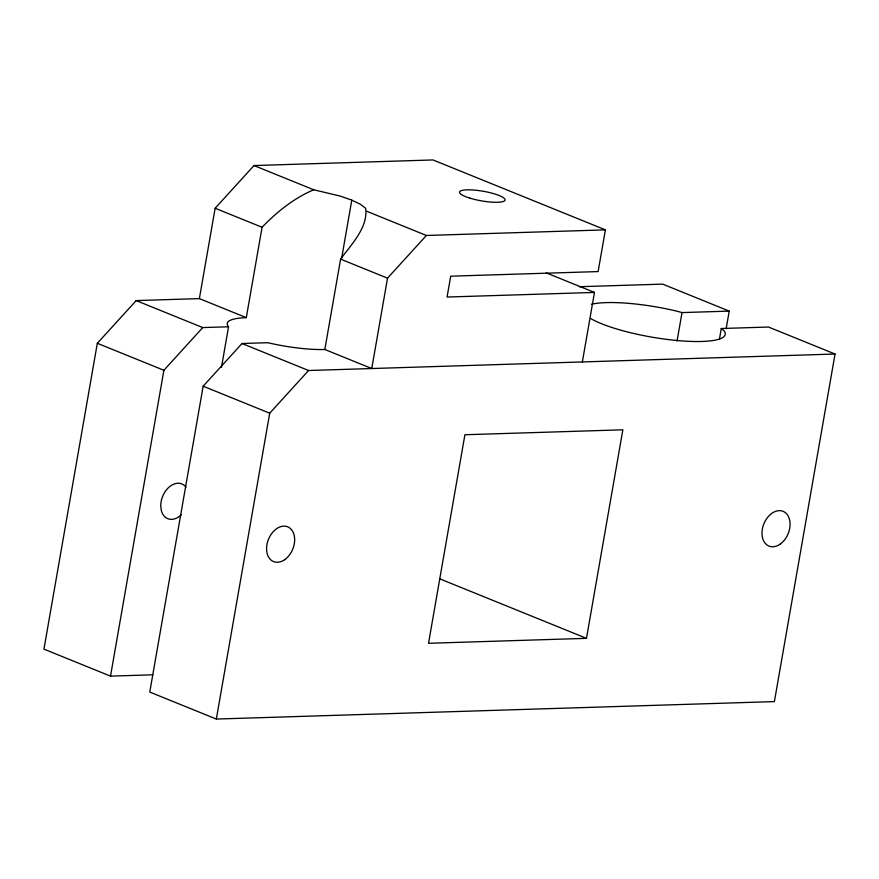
<?xml version="1.0" encoding="UTF-8"?>
<svg xmlns="http://www.w3.org/2000/svg" width="879" height="879" viewBox="0 0 879 879"><rect width="100%" height="100%" fill="white"/><g stroke="black" fill="none" stroke-linecap="round" stroke-linejoin="round"><path stroke-width="1.32" d="M313.693 189.754C293.96 198.214 276.874 211.861 262.074 227.276L246.296 317.638L199.368 298.607L215.146 208.246L254.009 165.549L313.693 189.754L340.151 196.072L351.787 200.148L360.478 204.313L365.631 208.29C368.345 227.408 351.073 244.692 340.602 259.129L324.834 349.49L371.762 368.532L387.529 278.16L426.392 235.473L605.4 229.869L598.116 271.578L450.707 276.182L447.07 297.036L594.479 292.432L582.348 361.939M199.368 298.607L136.201 300.585L97.327 343.282L43.95 649.131L110.512 676.127L152.858 674.808M110.512 676.127L163.89 370.279L202.752 327.581L228.551 326.779A59.201 12.515 9.9 0 1 246.296 317.638M324.834 349.49A59.201 12.515 9.9 0 1 267.809 342.7L242.022 343.513L203.159 386.2L149.771 692.059L216.333 719.055L774.388 701.596L835.05 354.028L768.488 327.032L721.285 328.515L719.396 339.338M221.464 367.345L228.551 326.779M216.333 719.055L269.71 413.196L308.584 370.509L835.05 354.028M341.645 258.239L351.787 200.148M586.469 638.341L622.859 429.809L464.914 434.742L428.523 643.285L586.469 638.341L439.434 578.701M677.061 340.986L682.016 312.583L729.229 311.111L726.153 328.691M254.009 165.549L433.006 159.945L605.4 229.869M579.338 286.719L662.667 284.115L729.229 311.111M682.016 312.583L675.742 310.902A72.188 15.251 9.9 0 0 591.512 304.244M546.309 272.897L594.479 292.432M366.708 211.257L426.392 235.473M215.146 208.246L262.074 227.276M340.602 259.129L387.529 278.16M136.201 300.585L202.752 327.581M242.022 343.513L308.584 370.509M97.327 343.282L163.89 370.279M203.159 386.2L269.71 413.196M721.285 328.515L723.626 330.328A72.188 15.251 9.9 0 1 678.181 340.612A72.188 15.251 9.9 0 1 590.842 318.605M186.007 487.175A18.767 13.108 -67.9 0 0 170.097 486.274A18.767 13.108 -67.9 0 0 160.758 506.381L161.362 510.699A18.767 13.108 -67.9 0 0 181.448 514.589M470.045 198.182A23.107 4.878 9.9 0 0 505.095 200.082A23.107 4.878 9.9 0 0 471.913 189.919A23.107 4.878 9.9 0 0 470.045 198.182M284.73 559.648A18.767 13.108 -67.9 0 0 290.191 528.345A18.767 13.108 -67.9 0 0 266.93 544.639A18.767 13.108 -67.9 0 0 284.73 559.648M780.145 544.145A18.767 13.108 -67.9 0 0 785.606 512.842A18.767 13.108 -67.9 0 0 762.346 529.136A18.767 13.108 -67.9 0 0 780.145 544.145"/></g></svg>
